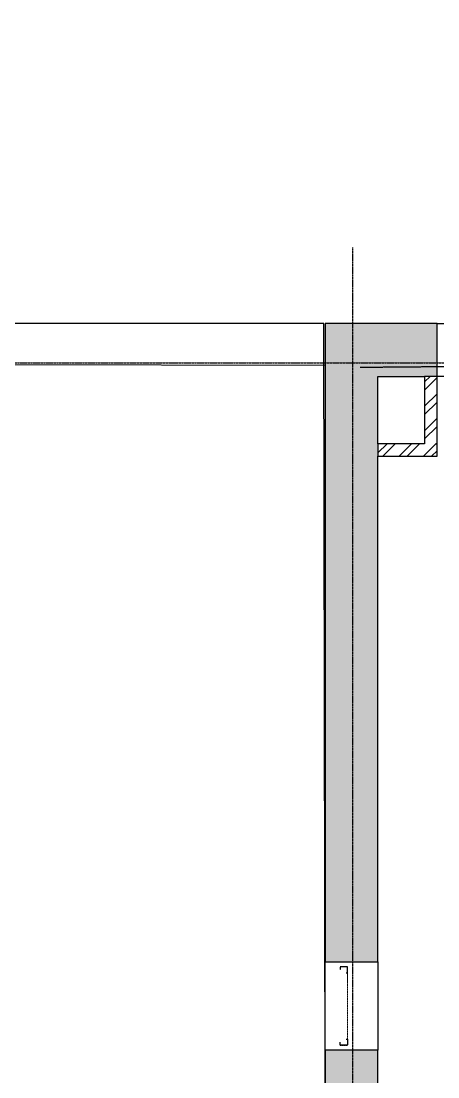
# Model space of a CAD drawing. Header units: millimetres. Extents: x -129048 to 476301, y -5853 to 215316.
# Drawn here: x 143951 to 147969, y 13818 to 24002 of the extents above; entities that cross this region are included whole.
import ezdxf

# ---------------------------------------------------------------- set-up
doc = ezdxf.new("R2010")
doc.units = ezdxf.units.MM
for name, pattern in [('ADSK_Линия сетки', [25, 20, -2.5, 0, -2.5]), ('ADSK_Сверху', [4.5, 3, -1.5]), ('ADSK_Снесено', [4.5, 3, -1.5])]:
    doc.linetypes.add(name, pattern=pattern)
for name, color, linetype, lineweight, true_color in [('_ Окна', 5, 'Continuous', 30, 0x0000ff), ('Стены внутренние', 5, 'Continuous', 18, 0x0000ff), ('Стены наружные', 1, 'ADSK_Снесено', 18, 0xff0000)]:
    doc.layers.add(name, color=color, linetype=linetype, lineweight=lineweight, true_color=true_color)
doc.layers.add('Окна', color=251, linetype='Continuous', lineweight=18)
doc.layers.add('Перекрытие', color=7, linetype='Continuous', lineweight=18)
pattern_1 = [(45, (108139.4, 150), (-117.8655, 117.8655), []), (45, (108217.98, 150), (-117.8655, 117.8655), [])]

# ---------------------------------------------------------------- blocks, each defined once
blk = doc.blocks.new('Витраж-тент со смещением вовне - 60мм 30 сдвиг-1466941-02 План 2-го этажа маркировочный')
at = {"layer": '_ Окна', "color": 161, "linetype": 'ADSK_Сверху', "true_color": 0xaaaaff}
for p, q in [((-379, 25), (-379, -45)), ((-379, 25), (-349, 25)), ((-379, -45), (-379, 25)), ((379, 25), (349, 25)), ((379, -45), (379, 25)), ((379, -45), (379, 25)), ((-319, -45), (-379, -45)), ((-319, -35), (-319, -45)), ((319, -35), (319, -45)), ((319, -45), (379, -45))]:
    blk.add_line(p, q, dxfattribs=at)
at = {"layer": 'Окна', "color": 161, "linetype": 'ADSK_Сверху', "true_color": 0xaaaaff}
blk.add_line((-319, -45), (319, -45), dxfattribs=at)

msp = doc.modelspace()

# ---------------------------------------------------------------- hatches: boundary and pattern name
at = {"layer": 'Стены внутренние', "lineweight": 25, "true_color": 0x636466}
h = msp.add_hatch(dxfattribs=at)
h.set_pattern_fill('FP_2', color=251, style=0, pattern_type=2)
h.set_pattern_definition(pattern_1)
h.paths.add_polyline_path([(147841.304, 19924.059), (147961.304, 19924.059), (147961.304, 20574.059), (147841.304, 20574.059)])
h = msp.add_hatch(dxfattribs=at)
h.set_pattern_fill('FP_2', color=251, style=0, pattern_type=2)
h.set_pattern_definition(pattern_1)
h.paths.add_polyline_path([(147924.773, 19804.059), (147961.304, 19804.059), (147961.304, 19924.059), (147391.304, 19924.059), (147391.304, 19804.059), (147841.304, 19804.059)])
at = {"layer": 'Стены наружные', "linetype": 'Continuous', "lineweight": 25, "true_color": 0x636466}
h = msp.add_hatch(color=251, dxfattribs=at)
h.paths.add_polyline_path([(154682.612, 20574.059), (154682.612, 21084.059), (153623.876, 21084.059), (153623.876, 20574.059), (154681.434, 20574.059)])
h.paths.add_polyline_path([(151623.876, 20574.059), (151623.876, 21084.059), (149692.581, 21084.059), (149692.581, 20574.059), (150825.952, 20574.059)])
h.paths.add_polyline_path([(147624.341, 20574.059), (147962.581, 20574.059), (147962.581, 21084.059), (146881.304, 21084.059), (146881.304, 20574.059), (147391.304, 20574.059)])
h = msp.add_hatch(color=251, dxfattribs=at)
h.paths.add_polyline_path([(147271.633, 13716.632), (147391.304, 13716.632), (147391.304, 14076.914), (146881.304, 14076.914), (146881.304, 13716.632), (146987.306, 13716.632)])
h.paths.add_polyline_path([(147271.633, 14926.914), (147391.304, 14926.914), (147391.304, 20574.059), (146881.304, 20574.059), (146881.304, 14926.914), (146987.306, 14926.914)])

# ---------------------------------------------------------------- linework, layer by layer
at = {"linetype": 'ADSK_Линия сетки', "lineweight": 25}
for p, q in [((147149.31, -3863.552), (147149.31, 21818.801)), ((97053.175, 20706.788), (165281.118, 20706.788))]:
    msp.add_line(p, q, dxfattribs=at)
at = {"color": 251, "lineweight": 25, "true_color": 0x636466}
msp.add_lwpolyline([(119444.636, 21068.632), (119440.718, 13720.182), (122426.973, 13716.632), (122426.973, 13206.632), (120564.563, 13206.632), (120564.563, 11328.12), (143932.168, 11328.12), (143932.168, 13716.632), (146881.304, 13716.632), (146869.103, 21084.059), (139456.416, 21084.059), (139456.416, 43675.127), (126595.235, 43675.127), (126595.235, 21068.632), (119444.636, 21068.632)], dxfattribs=at)
at = {"layer": 'Перекрытие', "color": 251, "lineweight": 25, "true_color": 0x636466}
msp.add_line((146881.304, 20678.956), (139394.917, 20694.371), dxfattribs=at)
at = {"layer": 'Перекрытие', "color": 251, "linetype": 'ADSK_Сверху', "lineweight": 25, "true_color": 0x636466}
msp.add_line((147220.53, 20663.615), (150510.299, 20692.254), dxfattribs=at)
at = {"layer": 'Стены внутренние', "color": 251, "lineweight": 25, "true_color": 0x636466}
for p, q in [((147841.304, 20574.059), (147841.304, 19924.059)), ((147961.304, 20574.059), (147841.304, 20574.059)), ((147961.304, 19804.059), (147961.304, 20574.059)), ((147841.304, 19924.059), (147391.304, 19924.059)), ((147391.304, 19924.059), (147391.304, 19804.059)), ((147391.304, 19804.059), (147961.304, 19804.059))]:
    msp.add_line(p, q, dxfattribs=at)
at = {"layer": 'Стены наружные', "color": 251, "linetype": 'Continuous', "lineweight": 25, "true_color": 0x636466}
for p, q in [((147962.581, 21084.059), (146881.304, 21084.059)), ((146881.304, 21084.059), (146881.304, 14926.914)), ((147962.581, 20574.059), (147962.581, 21084.059)), ((147962.581, 21084.059), (149692.581, 21084.059)), ((147391.304, 20574.059), (147841.304, 20574.059)), ((147391.304, 19924.059), (147391.304, 20574.059)), ((147961.304, 20574.059), (147962.581, 20574.059)), ((149692.581, 20574.059), (147962.581, 20574.059)), ((147391.304, 14926.914), (147391.304, 19804.059)), ((146881.304, 14926.914), (147391.304, 14926.914)), ((146881.304, 14076.914), (146881.304, 14926.914)), ((147391.304, 14926.914), (147391.304, 14076.914)), ((147391.304, 14076.914), (146881.304, 14076.914)), ((146881.304, 14076.914), (146881.304, 13716.632)), ((147391.304, 13206.632), (147391.304, 14076.914))]:
    msp.add_line(p, q, dxfattribs=at)

# ---------------------------------------------------------------- block references
at = {"layer": '_ Окна', "color": 251, "linetype": 'ADSK_Сверху', "lineweight": 25, "true_color": 0x636466, "rotation": 90.00000000000027}
msp.add_blockref('Витраж-тент со смещением вовне - 60мм 30 сдвиг-1466941-02 План 2-го этажа маркировочный', (147051.304, 14501.914), dxfattribs=at)

doc.saveas('drawing.dxf')
